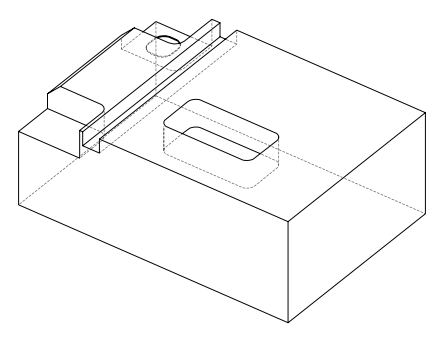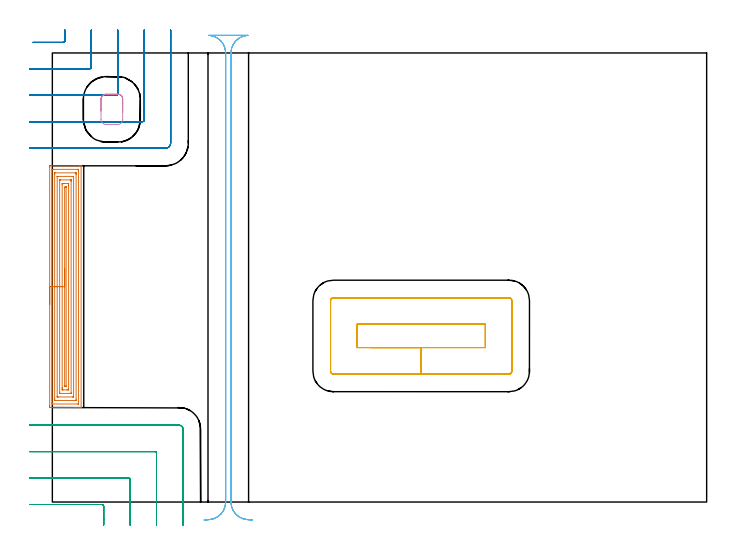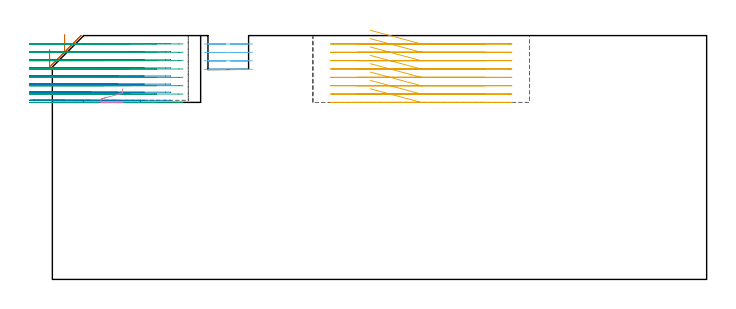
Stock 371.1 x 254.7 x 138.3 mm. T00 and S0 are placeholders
(PLAN: 6 operations, 1 tool changes, 36.6 min)
(1 AREA_MILL | FG_CHAMFER_SURFACE | UGT0205_001 | 7.92 min | 24138 mm3)
(2 MILL_CORNER_NOTCH_RECTANGULAR | CORNER_NOTCH_RECTANGULAR | UGT0201_094 | Follow Part, ap 5, ae 75% | 7.87 min | 178588 mm3)
(3 MILL_CORNER_NOTCH_RECTANGULAR_1 | CORNER_NOTCH_RECTANGULAR_1 | UGT0201_094 | Follow Part, ap 5, ae 75% | 7.1 min | 168418 mm3)
(4 MILL_RECTANGULAR_POCKET | POCKET_RECTANGULAR_STRAIGHT | UGT0201_094 | Follow Part, ap 5, ae 75% | 0.24 min | 1274 mm3)
(5 MILL_RECTANGULAR_POCKET_1 | POCKET_RECTANGULAR_STRAIGHT_1 | UGT0201_094 | Follow Part, ap 5, ae 75% | 8.62 min | 289801 mm3)
(6 MILL_RECTANGULAR_SLOT | SLOT_RECTANGULAR | UGT0201_094 | Follow Part, ap 5, ae 75% | 4.84 min | 111878 mm3)
(TOOL UGT0205_001 | Chamfer Mill 20 x 3 x 45 deg. | D20 FL50 Z2)
(TOOL UGT0201_094 | End mill 20 mm | D20 FL38 Z4)
(OP 1 AREA_MILL)
G17 G21 G94 G90
T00 M6
G54
G17 G0 G90 X-1.5 Y112.15 S1061 M3
G43 Z148.3 H0
Z130.5
G94 G1 Y112.188 Z129.628 F250.
Y112.302 Z128.764
Y112.491 Z127.912
Y112.753 Z127.08
Y113.087 Z126.274
Y113.49 Z125.5
Y113.959 Z124.764
Y114.49 Z124.072
Y115.079 Z123.429
Y115.722 Z122.84
Y116.414 Z122.308
Y117.15 Z121.84
Y117.924 Z121.437
Y118.73 Z121.103
Y119.562 Z120.841
Y120.414 Z120.652
Y121.278 Z120.538
Y122.15 Z120.5
Y189.683
X-1.499 Y190.076 Z120.501
X-1.495 Y190.572 Z120.503
X-1.492 Y190.691 Z120.506
X-1.004 Y190.7 Z120.993
X12.533 Z134.528
X14.919 Z136.914
X15.62 Z137.619
X15.908 Z137.907
X16.28 Y190.692 Z138.271
X16.297 Y190.69 Z138.288
X16.3 Y190.523 Z138.3
Y53.777
X16.297 Y53.609 Z138.288
X16.28 Y53.607 Z138.271
X15.907 Y53.6 Z137.907
X15.62 Z137.62
X14.919 Z136.914
X13.684 Z135.681
X13.15 Z135.145
X12.533 Z134.528
X-1.004 Y53.601 Z120.993
X-1.222 Y53.603 Z120.776
X-1.492 Y53.609 Z120.506
X-1.495 Y53.728 Z120.503
X-1.499 Y54.224 Z120.501
X-1.5 Y54.725 Z120.5
Y122.15
X-0.086 Z121.914
Y188.504
X-0.085 Y188.611 Z121.915
X-0.082 Y188.664 Z121.918
X-0.08 Y188.683 Z121.92
X-0.048 Y188.69 Z121.952
X0.359 Y188.699 Z122.359
X14.513 Z136.513
X14.761 Y188.695 Z136.761
X14.877 Y188.69 Z136.877
X14.885 Y188.323 Z136.885
X14.886 Y188.289 Z136.886
Y55.796
X14.885 Y55.689 Z136.885
X14.882 Y55.636 Z136.882
X14.88 Y55.617 Z136.88
X14.848 Y55.61 Z136.848
X14.441 Y55.601 Z136.441
X0.287 Z122.287
X0.039 Y55.605 Z122.039
X-0.077 Y55.61 Z121.923
X-0.085 Y55.977 Z121.915
X-0.086 Y56.011 Z121.914
Y122.15
X1.328 Z123.328
X1.329 Y185.932 Z123.329
X1.333 Y186.501 Z123.333
X1.335 Y186.662 Z123.335
X1.341 Y186.69 Z123.341
X1.388 Y186.695 Z123.388
X1.454 Y186.699 Z123.454
X12.954 Y186.7 Z134.954
X13.15 Y186.697 Z135.15
X13.347 Y186.692 Z135.347
X13.465 Y186.686 Z135.465
X13.468 Y186.609 Z135.468
X13.47 Y186.501 Z135.47
X13.471 Y186.177 Z135.471
X13.472 Y185.607 Z135.472
X13.471 Y58.368 Z135.471
X13.467 Y57.799 Z135.467
X13.465 Y57.638 Z135.465
X13.459 Y57.61 Z135.459
X13.412 Y57.605 Z135.412
X13.346 Y57.601 Z135.346
X1.846 Y57.6 Z123.846
X1.65 Y57.602 Z123.65
X1.453 Y57.608 Z123.453
X1.335 Y57.614 Z123.335
X1.332 Y57.691 Z123.332
X1.33 Y57.799 Z123.33
X1.329 Y58.123 Z123.329
X1.328 Y58.693 Z123.328
Y122.15
X2.743 Z124.743
Y184.503
X2.745 Y184.601 Z124.745
X2.747 Y184.66 Z124.747
X2.749 Y184.686 Z124.749
X2.767 Y184.69 Z124.767
X2.984 Y184.695 Z124.984
X3.419 Y184.7 Z125.419
X11.394 Z133.394
X11.819 Y184.696 Z133.819
X12.031 Y184.691 Z134.031
X12.051 Y184.689 Z134.051
X12.053 Y184.673 Z134.053
X12.056 Y184.634 Z134.056
X12.057 Y184.579 Z134.057
Y59.797
X12.055 Y59.699 Z134.055
X12.053 Y59.64 Z134.053
X12.051 Y59.614 Z134.051
X12.033 Y59.61 Z134.033
X11.816 Y59.605 Z133.816
X11.381 Y59.6 Z133.381
X3.406 Z125.406
X2.981 Y59.604 Z124.981
X2.769 Y59.609 Z124.769
X2.749 Y59.611 Z124.749
X2.747 Y59.627 Z124.747
X2.744 Y59.666 Z124.744
X2.743 Y59.721 Z124.743
Y122.15
X4.157 Z126.157
X4.158 Y182.329 Z126.158
X4.163 Y182.625 Z126.163
X4.166 Y182.691 Z126.166
X4.181 Y182.695 Z126.181
X4.221 Y182.699 Z126.221
X4.304 Y182.7 Z126.304
X4.528 Z126.528
X10.591 Y182.699 Z132.591
X10.618 Y182.696 Z132.618
X10.629 Y182.691 Z132.629
X10.636 Y182.673 Z132.636
X10.64 Y182.477 Z132.64
X10.643 Y182.181 Z132.643
Y182.032
X10.642 Y61.971 Z132.642
X10.637 Y61.675 Z132.637
X10.634 Y61.609 Z132.634
X10.619 Y61.605 Z132.619
X10.579 Y61.602 Z132.579
X10.496 Y61.6 Z132.496
X10.272 Z132.272
X4.209 Y61.601 Z126.209
X4.182 Y61.604 Z126.182
X4.171 Y61.609 Z126.171
X4.164 Y61.627 Z126.164
X4.16 Y61.822 Z126.16
X4.157 Y62.119 Z126.157
Y62.268
Y122.15
X5.571 Z127.571
X5.572 Y180.245 Z127.572
X5.573 Y180.498 Z127.573
X5.576 Y180.625 Z127.576
X5.578 Y180.68 Z127.578
X5.631 Y180.692 Z127.631
X6.073 Y180.697 Z128.073
X6.507 Y180.7 Z128.507
X8.727 Y180.699 Z130.727
X9.165 Y180.696 Z131.165
X9.219 Y180.69 Z131.219
X9.222 Y180.639 Z131.222
X9.226 Y180.245 Z131.226
X9.228 Y179.738 Z131.228
X9.229 Y179.351 Z131.229
X9.228 Y64.055 Z131.228
X9.227 Y63.802 Z131.227
X9.224 Y63.675 Z131.224
X9.222 Y63.62 Z131.222
X9.169 Y63.608 Z131.169
X8.727 Y63.603 Z130.727
X8.293 Y63.6 Z130.293
X6.073 Y63.601 Z128.073
X5.635 Y63.604 Z127.635
X5.581 Y63.61 Z127.581
X5.578 Y63.662 Z127.578
X5.574 Y64.055 Z127.574
X5.571 Y64.562 Z127.571
Y64.949
Y122.15
X6.985 Z128.985
Y178.457
X6.992 Y178.668 Z128.992
X7.45 Y178.692 Z129.45
X7.603 Y178.699 Z129.603
X7.727 Y178.7 Z129.727
X7.755 Y178.699 Z129.755
X7.78 Y178.696 Z129.78
X7.803 Y178.691 Z129.803
X7.808 Y178.661 Z129.808
X7.814 Y178.486 Z129.814
Y178.457
Y65.843
X7.81 Y65.634 Z129.81
X7.808 Y65.616 Z129.808
X7.783 Y65.61 Z129.783
X7.72 Y65.604 Z129.72
X7.64 Y65.601 Z129.64
X7.045 Z129.045
X7.02 Y65.604 Z129.02
X6.997 Y65.609 Z128.997
X6.992 Y65.639 Z128.992
X6.986 Y65.814 Z128.986
X6.985 Y65.843 Z128.985
Y122.15
Y123.022 Z129.023
Y123.887 Z129.137
Y124.738 Z129.326
Y125.57 Z129.588
Y126.376 Z129.922
Y127.15 Z130.325
Y127.886 Z130.794
Y128.578 Z131.325
Y129.221 Z131.914
Y129.81 Z132.557
Y130.342 Z133.25
Y130.81 Z133.985
Y131.213 Z134.759
Y131.547 Z135.565
Y131.809 Z136.397
Y131.998 Z137.249
Y132.112 Z138.114
Y132.15 Z138.985
G0 Z148.3
M5
M2
(OP 2 MILL_CORNER_NOTCH_RECTANGULAR)
G17 G21 G94 G90
T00 M6
G54
G17 G0 G90 X-11. Y260.7 S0 M3
G43 Z148.3 H0
Z133.712
G94 G1 X-8. F250.
X6.106 F500.
G3 X7.1 Y261.694 R1.
G1 Y264.7
Y267.7 F250.
G0 Z148.3
X-13. Y245.7
Z133.712
G1 X-10.
X21.105 F500.
G3 X22.1 Y246.695 R1.
G1 Y264.7
Y267.7 F250.
G0 Z148.3
X-13. Y230.7
Z133.712
G1 X-10.
X36.105 F500.
G3 X37.1 Y231.695 R1.
G1 Y264.7
Y267.7 F250.
G0 Z148.3
X-13. Y215.7
Z133.712
G1 X-10.
X51.105 F500.
G3 X52.1 Y216.695 R1.
G1 Y264.7
Y267.7 F250.
G0 Z148.3
X-13. Y200.7
Z133.712
G1 X-10.
X64.2 F500.
G3 X67.1 Y203.6 R2.9
G1 Y264.7
Y267.7 F250.
G0 Z148.3
X-11. Y260.7
Z129.125
G1 X-8.
X6.106 F500.
G3 X7.1 Y261.694 R1.
G1 Y264.7
Y267.7 F250.
G0 Z148.3
X-13. Y245.7
Z129.125
G1 X-10.
X21.105 F500.
G3 X22.1 Y246.695 R1.
G1 Y264.7
Y267.7 F250.
G0 Z148.3
X-13. Y230.7
Z129.125
G1 X-10.
X36.105 F500.
G3 X37.1 Y231.695 R1.
G1 Y264.7
Y267.7 F250.
G0 Z148.3
X-13. Y215.7
Z129.125
G1 X-10.
X51.105 F500.
G3 X52.1 Y216.695 R1.
G1 Y264.7
Y267.7 F250.
G0 Z148.3
X-13. Y200.7
Z129.125
G1 X-10.
X64.2 F500.
G3 X67.1 Y203.6 R2.9
G1 Y264.7
Y267.7 F250.
G0 Z148.3
X-11. Y260.7
Z124.537
G1 X-8.
X6.106 F500.
G3 X7.1 Y261.694 R1.
G1 Y264.7
Y267.7 F250.
G0 Z148.3
X-13. Y245.7
Z124.537
G1 X-10.
X21.105 F500.
G3 X22.1 Y246.695 R1.
G1 Y264.7
Y267.7 F250.
G0 Z148.3
X-13. Y230.7
Z124.537
G1 X-10.
X36.105 F500.
G3 X37.1 Y231.695 R1.
G1 Y264.7
Y267.7 F250.
G0 Z148.3
X-13. Y215.7
Z124.537
G1 X-10.
X51.105 F500.
G3 X52.1 Y216.695 R1.
G1 Y264.7
Y267.7 F250.
G0 Z148.3
X-13. Y200.7
Z124.537
G1 X-10.
X64.2 F500.
G3 X67.1 Y203.6 R2.9
G1 Y264.7
Y267.7 F250.
G0 Z148.3
X-11. Y260.7
Z119.95
G1 X-8.
X6.106 F500.
G3 X7.1 Y261.694 R1.
G1 Y264.7
Y267.7 F250.
G0 Z148.3
X-13. Y245.7
Z119.95
G1 X-10.
X21.105 F500.
G3 X22.1 Y246.695 R1.
G1 Y264.7
Y267.7 F250.
G0 Z148.3
X-13. Y230.7
Z119.95
G1 X-10.
X36.105 F500.
G3 X37.1 Y231.695 R1.
G1 Y264.7
Y267.7 F250.
G0 Z148.3
X-13. Y215.7
Z119.95
G1 X-10.
X51.105 F500.
G3 X52.1 Y216.695 R1.
G1 Y264.7
Y267.7 F250.
G0 Z148.3
X-13. Y200.7
Z119.95
G1 X-10.
X64.2 F500.
G3 X67.1 Y203.6 R2.9
G1 Y264.7
Y267.7 F250.
G0 Z148.3
X-11. Y260.7
Z115.362
G1 X-8.
X6.106 F500.
G3 X7.1 Y261.694 R1.
G1 Y264.7
Y267.7 F250.
G0 Z148.3
X-13. Y245.7
Z115.362
G1 X-10.
X21.105 F500.
G3 X22.1 Y246.695 R1.
G1 Y264.7
Y267.7 F250.
G0 Z148.3
X-13. Y230.7
Z115.362
G1 X-10.
X36.105 F500.
G3 X37.1 Y231.695 R1.
G1 Y264.7
Y267.7 F250.
G0 Z148.3
X-13. Y215.7
Z115.362
G1 X-10.
X51.105 F500.
G3 X52.1 Y216.695 R1.
G1 Y264.7
Y267.7 F250.
G0 Z148.3
X-13. Y200.7
Z115.362
G1 X-10.
X64.2 F500.
G3 X67.1 Y203.6 R2.9
G1 Y264.7
Y267.7 F250.
G0 Z148.3
X-11. Y260.7
Z110.775
G1 X-8.
X6.106 F500.
G3 X7.1 Y261.694 R1.
G1 Y264.7
Y267.7 F250.
G0 Z148.3
X-13. Y245.7
Z110.775
G1 X-10.
X21.105 F500.
G3 X22.1 Y246.695 R1.
G1 Y264.7
Y267.7 F250.
G0 Z148.3
X-13. Y230.7
Z110.775
G1 X-10.
X36.105 F500.
G3 X37.1 Y231.695 R1.
G1 Y264.7
Y267.7 F250.
G0 Z148.3
X-13. Y215.7
Z110.775
G1 X-10.
X51.105 F500.
G3 X52.1 Y216.695 R1.
G1 Y264.7
Y267.7 F250.
G0 Z148.3
X-13. Y200.7
Z110.775
G1 X-10.
X64.2 F500.
G3 X67.1 Y203.6 R2.9
G1 Y264.7
Y267.7 F250.
G0 Z148.3
X-11. Y260.7
Z106.187
G1 X-8.
X6.106 F500.
G3 X7.1 Y261.694 R1.
G1 Y264.7
Y267.7 F250.
G0 Z148.3
X-13. Y245.7
Z106.187
G1 X-10.
X21.105 F500.
G3 X22.1 Y246.695 R1.
G1 Y264.7
Y267.7 F250.
G0 Z148.3
X-13. Y230.7
Z106.187
G1 X-10.
X36.105 F500.
G3 X37.1 Y231.695 R1.
G1 Y264.7
Y267.7 F250.
G0 Z148.3
X-13. Y215.7
Z106.187
G1 X-10.
X51.105 F500.
G3 X52.1 Y216.695 R1.
G1 Y264.7
Y267.7 F250.
G0 Z148.3
X-13. Y200.7
Z106.187
G1 X-10.
X64.2 F500.
G3 X67.1 Y203.6 R2.9
G1 Y264.7
Y267.7 F250.
G0 Z148.3
X-11. Y260.7
Z101.6
G1 X-8.
X6.106 F500.
G3 X7.1 Y261.694 R1.
G1 Y264.7
Y267.7 F250.
G0 Z148.3
X-13. Y245.7
Z101.6
G1 X-10.
X21.105 F500.
G3 X22.1 Y246.695 R1.
G1 Y264.7
Y267.7 F250.
G0 Z148.3
X-13. Y230.7
Z101.6
G1 X-10.
X36.105 F500.
G3 X37.1 Y231.695 R1.
G1 Y264.7
Y267.7 F250.
G0 Z148.3
X-13. Y215.7
Z101.6
G1 X-10.
X51.105 F500.
G3 X52.1 Y216.695 R1.
G1 Y264.7
Y267.7 F250.
G0 Z148.3
X-13. Y200.7
Z101.6
G1 X-10.
X64.2 F500.
G3 X67.1 Y203.6 R2.9
G1 Y264.7
Y267.7 F250.
G0 Z148.3
M5
M2
(OP 3 MILL_CORNER_NOTCH_RECTANGULAR_1)
G17 G21 G94 G90
T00 M6
G54
G17 G0 G90 X29.1 Y-13. S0 M3
G43 Z148.3 H0
Z133.562
G94 G1 Y-10. F250.
Y-2.395 F500.
G3 X28.105 Y-1.4 R1.
G1 X-9.902
X-12.902 F250.
G0 Z148.3
X44.1 Y-13.
Z133.562
G1 Y-10.
Y12.605 F500.
G3 X43.105 Y13.6 R1.
G1 X-10.
X-13. F250.
G0 Z148.3
X59.1 Y-13.
Z133.562
G1 Y-10.
Y27.605 F500.
G3 X58.105 Y28.6 R1.
G1 X-10.
X-13. F250.
G0 Z148.3
X74.1 Y-13.
Z133.562
G1 Y-10.
Y41.3 F500.
G3 X71.8 Y43.6 R2.3
G1 X-10.
X-13. F250.
G0 Z148.3
X29.1 Y-13.
Z128.825
G1 Y-10.
Y-2.395 F500.
G3 X28.105 Y-1.4 R1.
G1 X-9.902
X-12.902 F250.
G0 Z148.3
X44.1 Y-13.
Z128.825
G1 Y-10.
Y12.605 F500.
G3 X43.105 Y13.6 R1.
G1 X-10.
X-13. F250.
G0 Z148.3
X59.1 Y-13.
Z128.825
G1 Y-10.
Y27.605 F500.
G3 X58.105 Y28.6 R1.
G1 X-10.
X-13. F250.
G0 Z148.3
X74.1 Y-13.
Z128.825
G1 Y-10.
Y41.3 F500.
G3 X71.8 Y43.6 R2.3
G1 X-10.
X-13. F250.
G0 Z148.3
X29.1 Y-13.
Z124.087
G1 Y-10.
Y-2.395 F500.
G3 X28.105 Y-1.4 R1.
G1 X-9.902
X-12.902 F250.
G0 Z148.3
X44.1 Y-13.
Z124.087
G1 Y-10.
Y12.605 F500.
G3 X43.105 Y13.6 R1.
G1 X-10.
X-13. F250.
G0 Z148.3
X59.1 Y-13.
Z124.087
G1 Y-10.
Y27.605 F500.
G3 X58.105 Y28.6 R1.
G1 X-10.
X-13. F250.
G0 Z148.3
X74.1 Y-13.
Z124.087
G1 Y-10.
Y41.3 F500.
G3 X71.8 Y43.6 R2.3
G1 X-10.
X-13. F250.
G0 Z148.3
X29.1 Y-13.
Z119.35
G1 Y-10.
Y-2.395 F500.
G3 X28.105 Y-1.4 R1.
G1 X-9.902
X-12.902 F250.
G0 Z148.3
X44.1 Y-13.
Z119.35
G1 Y-10.
Y12.605 F500.
G3 X43.105 Y13.6 R1.
G1 X-10.
X-13. F250.
G0 Z148.3
X59.1 Y-13.
Z119.35
G1 Y-10.
Y27.605 F500.
G3 X58.105 Y28.6 R1.
G1 X-10.
X-13. F250.
G0 Z148.3
X74.1 Y-13.
Z119.35
G1 Y-10.
Y41.3 F500.
G3 X71.8 Y43.6 R2.3
G1 X-10.
X-13. F250.
G0 Z148.3
X29.1 Y-13.
Z114.612
G1 Y-10.
Y-2.395 F500.
G3 X28.105 Y-1.4 R1.
G1 X-9.902
X-12.902 F250.
G0 Z148.3
X44.1 Y-13.
Z114.612
G1 Y-10.
Y12.605 F500.
G3 X43.105 Y13.6 R1.
G1 X-10.
X-13. F250.
G0 Z148.3
X59.1 Y-13.
Z114.612
G1 Y-10.
Y27.605 F500.
G3 X58.105 Y28.6 R1.
G1 X-10.
X-13. F250.
G0 Z148.3
X74.1 Y-13.
Z114.612
G1 Y-10.
Y41.3 F500.
G3 X71.8 Y43.6 R2.3
G1 X-10.
X-13. F250.
G0 Z148.3
X29.1 Y-13.
Z109.875
G1 Y-10.
Y-2.395 F500.
G3 X28.105 Y-1.4 R1.
G1 X-9.902
X-12.902 F250.
G0 Z148.3
X44.1 Y-13.
Z109.875
G1 Y-10.
Y12.605 F500.
G3 X43.105 Y13.6 R1.
G1 X-10.
X-13. F250.
G0 Z148.3
X59.1 Y-13.
Z109.875
G1 Y-10.
Y27.605 F500.
G3 X58.105 Y28.6 R1.
G1 X-10.
X-13. F250.
G0 Z148.3
X74.1 Y-13.
Z109.875
G1 Y-10.
Y41.3 F500.
G3 X71.8 Y43.6 R2.3
G1 X-10.
X-13. F250.
G0 Z148.3
X29.1 Y-13.
Z105.137
G1 Y-10.
Y-2.395 F500.
G3 X28.105 Y-1.4 R1.
G1 X-9.902
X-12.902 F250.
G0 Z148.3
X44.1 Y-13.
Z105.137
G1 Y-10.
Y12.605 F500.
G3 X43.105 Y13.6 R1.
G1 X-10.
X-13. F250.
G0 Z148.3
X59.1 Y-13.
Z105.137
G1 Y-10.
Y27.605 F500.
G3 X58.105 Y28.6 R1.
G1 X-10.
X-13. F250.
G0 Z148.3
X74.1 Y-13.
Z105.137
G1 Y-10.
Y41.3 F500.
G3 X71.8 Y43.6 R2.3
G1 X-10.
X-13. F250.
G0 Z148.3
X29.1 Y-13.
Z100.4
G1 Y-10.
Y-2.395 F500.
G3 X28.105 Y-1.4 R1.
G1 X-9.902
X-12.902 F250.
G0 Z148.3
X44.1 Y-13.
Z100.4
G1 Y-10.
Y12.605 F500.
G3 X43.105 Y13.6 R1.
G1 X-10.
X-13. F250.
G0 Z148.3
X59.1 Y-13.
Z100.4
G1 Y-10.
Y27.605 F500.
G3 X58.105 Y28.6 R1.
G1 X-10.
X-13. F250.
G0 Z148.3
X74.1 Y-13.
Z100.4
G1 Y-10.
Y41.3 F500.
G3 X71.8 Y43.6 R2.3
G1 X-10.
X-13. F250.
G0 Z148.3
M5
M2
(OP 4 MILL_RECTANGULAR_POCKET)
G17 G21 G94 G90
T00 M6
G54
G17 G0 G90 X39.9 Y220.84 S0 M3
G43 Z148.3 H0
Z108.137
G94 G1 Y228.4 Z106.112 F250.
Y228.57 Z106.066
X39.835 Y229.034 Z105.941
X39.696 Y229.482 Z105.815
X39.487 Y229.901 Z105.689
X39.213 Y230.282 Z105.564
X38.882 Y230.613 Z105.438
X38.501 Y230.887 Z105.313
X38.082 Y231.096 Z105.187
X37.634 Y231.235 Z105.062
X37.17 Y231.3 Z104.936
X30.33 Z103.103
X29.866 Y231.235 Z102.978
X29.418 Y231.096 Z102.852
X28.999 Y230.887 Z102.726
X28.618 Y230.613 Z102.601
X28.287 Y230.282 Z102.475
X28.013 Y229.901 Z102.35
X27.804 Y229.482 Z102.224
X27.665 Y229.034 Z102.099
X27.6 Y228.57 Z101.973
Y228.4 Z101.927
Y222.7 Z100.4
Y217. F500.
G3 X30.5 Y214.1 R2.9
G1 X37.
G3 X39.9 Y217. R2.9
G1 Y228.4
G3 X37. Y231.3 R2.9
G1 X30.5
G3 X27.6 Y228.4 R2.9
G1 Y222.7
Y221.7
G0 Z148.3
M5
M2
(OP 5 MILL_RECTANGULAR_POCKET_1)
G17 G21 G94 G90
T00 M6
G54
G17 G0 G90 X180.323 Y87.6 S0 M3
G43 Z148.3 H0
Z141.3
G94 G1 X209.2 Z133.562 F250.
X245.6 F500.
Y100.8
X172.8
Y87.6
X209.2
Y72.6
X259.
G3 X260.6 Y74.2 R1.6
G1 Y114.2
G3 X259. Y115.8 R1.6
G1 X159.4
G3 X157.8 Y114.2 R1.6
G1 Y74.2
G3 X159.4 Y72.6 R1.6
G1 X209.2
X210.2
G0 X180.323 Y87.6 Z136.562
G1 X209.2 Z128.825 F250.
X245.6 F500.
Y100.8
X172.8
Y87.6
X209.2
Y72.6
X259.
G3 X260.6 Y74.2 R1.6
G1 Y114.2
G3 X259. Y115.8 R1.6
G1 X159.4
G3 X157.8 Y114.2 R1.6
G1 Y74.2
G3 X159.4 Y72.6 R1.6
G1 X209.2
X210.2
G0 X180.323 Y87.6 Z131.825
G1 X209.2 Z124.087 F250.
X245.6 F500.
Y100.8
X172.8
Y87.6
X209.2
Y72.6
X259.
G3 X260.6 Y74.2 R1.6
G1 Y114.2
G3 X259. Y115.8 R1.6
G1 X159.4
G3 X157.8 Y114.2 R1.6
G1 Y74.2
G3 X159.4 Y72.6 R1.6
G1 X209.2
X210.2
G0 X180.323 Y87.6 Z127.087
G1 X209.2 Z119.35 F250.
X245.6 F500.
Y100.8
X172.8
Y87.6
X209.2
Y72.6
X259.
G3 X260.6 Y74.2 R1.6
G1 Y114.2
G3 X259. Y115.8 R1.6
G1 X159.4
G3 X157.8 Y114.2 R1.6
G1 Y74.2
G3 X159.4 Y72.6 R1.6
G1 X209.2
X210.2
G0 X180.323 Y87.6 Z122.35
G1 X209.2 Z114.612 F250.
X245.6 F500.
Y100.8
X172.8
Y87.6
X209.2
Y72.6
X259.
G3 X260.6 Y74.2 R1.6
G1 Y114.2
G3 X259. Y115.8 R1.6
G1 X159.4
G3 X157.8 Y114.2 R1.6
G1 Y74.2
G3 X159.4 Y72.6 R1.6
G1 X209.2
X210.2
G0 X180.323 Y87.6 Z117.612
G1 X209.2 Z109.875 F250.
X245.6 F500.
Y100.8
X172.8
Y87.6
X209.2
Y72.6
X259.
G3 X260.6 Y74.2 R1.6
G1 Y114.2
G3 X259. Y115.8 R1.6
G1 X159.4
G3 X157.8 Y114.2 R1.6
G1 Y74.2
G3 X159.4 Y72.6 R1.6
G1 X209.2
X210.2
G0 X180.323 Y87.6 Z112.875
G1 X209.2 Z105.137 F250.
X245.6 F500.
Y100.8
X172.8
Y87.6
X209.2
Y72.6
X259.
G3 X260.6 Y74.2 R1.6
G1 Y114.2
G3 X259. Y115.8 R1.6
G1 X159.4
G3 X157.8 Y114.2 R1.6
G1 Y74.2
G3 X159.4 Y72.6 R1.6
G1 X209.2
X210.2
G0 X180.323 Y87.6 Z108.137
G1 X209.2 Z100.4 F250.
X245.6 F500.
Y100.8
X172.8
Y87.6
X209.2
Y72.6
X259.
G3 X260.6 Y74.2 R1.6
G1 Y114.2
G3 X259. Y115.8 R1.6
G1 X159.4
G3 X157.8 Y114.2 R1.6
G1 Y74.2
G3 X159.4 Y72.6 R1.6
G1 X209.2
X210.2
G0 Z148.3
M5
M2
(OP 6 MILL_RECTANGULAR_SLOT)
G17 G21 G94 G90
T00 M6
G54
G17 G0 G90 X113.517 Y-10.202 S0 M3
G43 Z148.3 H0
Z133.525
G94 G1 X110.526 Y-9.97 F250.
G2 X101.3 Y0. R10. F500.
G1 Y254.7
G2 X110.853 Y264.69 R10.
G1 X88.747
G2 X98.3 Y254.7 R10.
G1 Y0.
G2 X89.074 Y-9.97 R10.
G1 X86.083 Y-10.202 F250.
G0 X113.517 Z128.75
G1 X110.526 Y-9.97
G2 X101.3 Y0. R10. F500.
G1 Y254.7
G2 X110.853 Y264.69 R10.
G1 X88.747
G2 X98.3 Y254.7 R10.
G1 Y0.
G2 X89.074 Y-9.97 R10.
G1 X86.083 Y-10.202 F250.
G0 X113.517 Z123.975
G1 X110.526 Y-9.97
G2 X101.3 Y0. R10. F500.
G1 Y254.7
G2 X110.853 Y264.69 R10.
G1 Y264.7
X88.747
Y264.69
G2 X98.3 Y254.7 R10.
G1 Y0.
G2 X89.074 Y-9.97 R10.
G1 X86.083 Y-10.202 F250.
G0 X113.517 Z119.2
G1 X110.526 Y-9.97
G2 X101.3 Y0. R10. F500.
G1 Y254.7
G2 X110.853 Y264.69 R10.
G1 X88.747
G2 X98.3 Y254.7 R10.
G1 Y0.
G2 X89.074 Y-9.97 R10.
G1 X86.083 Y-10.202 F250.
G0 Z148.3
M5
M2
